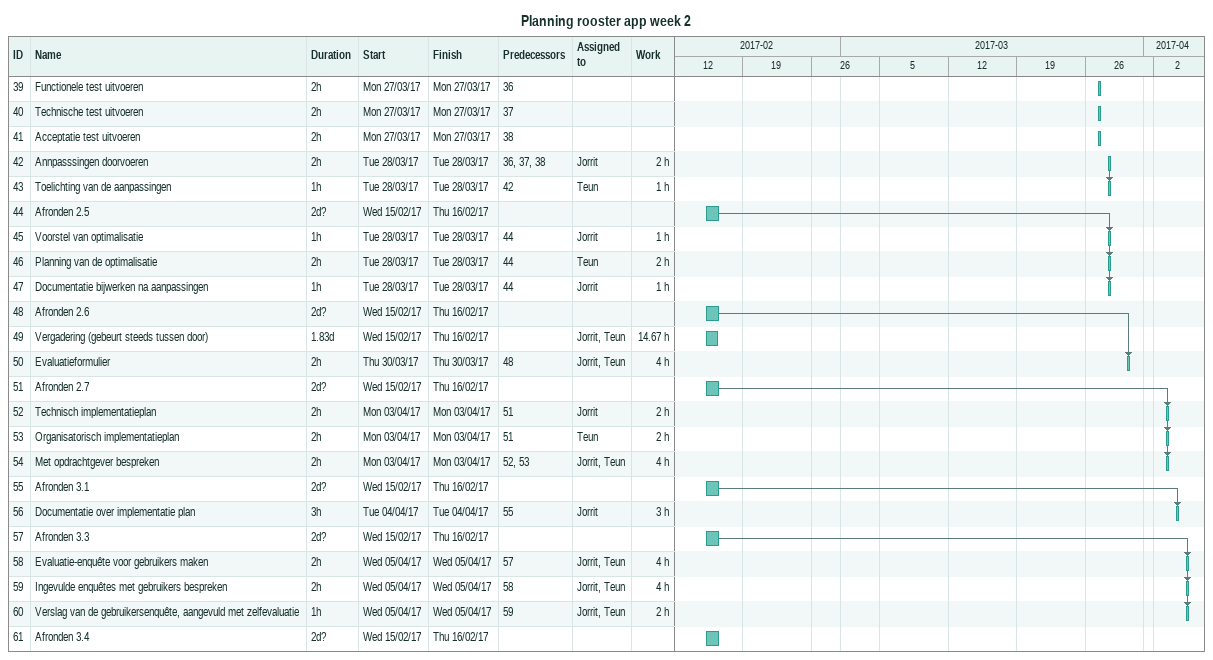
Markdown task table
Planning rooster app week 2

| ID | Task | Duration | Start | Finish | Predecessors | Resources | Work (h) |
|---|---|---|---|---|---|---|---|
| 39 | Functionele test uitvoeren | 2h | 2017-03-27 | 2017-03-27 | 36 |  |  |
| 40 | Technische test uitvoeren | 2h | 2017-03-27 | 2017-03-27 | 37 |  |  |
| 41 | Acceptatie test uitvoeren | 2h | 2017-03-27 | 2017-03-27 | 38 |  |  |
| 42 | Annpasssingen doorvoeren | 2h | 2017-03-28 | 2017-03-28 | 36, 37, 38 | Jorrit | 2 |
| 43 | Toelichting van de aanpassingen | 1h | 2017-03-28 | 2017-03-28 | 42 | Teun | 1 |
| 44 | Afronden 2.5 | 2d? | 2017-02-15 | 2017-02-16 |  |  |  |
| 45 | Voorstel van optimalisatie | 1h | 2017-03-28 | 2017-03-28 | 44 | Jorrit | 1 |
| 46 | Planning van de optimalisatie | 2h | 2017-03-28 | 2017-03-28 | 44 | Teun | 2 |
| 47 | Documentatie bijwerken na aanpassingen | 1h | 2017-03-28 | 2017-03-28 | 44 | Jorrit | 1 |
| 48 | Afronden 2.6 | 2d? | 2017-02-15 | 2017-02-16 |  |  |  |
| 49 | Vergadering (gebeurt steeds tussen door) | 1.83d | 2017-02-15 | 2017-02-16 |  | Jorrit, Teun | 14.67 |
| 50 | Evaluatieformulier | 2h | 2017-03-30 | 2017-03-30 | 48 | Jorrit, Teun | 4 |
| 51 | Afronden 2.7 | 2d? | 2017-02-15 | 2017-02-16 |  |  |  |
| 52 | Technisch implementatieplan | 2h | 2017-04-03 | 2017-04-03 | 51 | Jorrit | 2 |
| 53 | Organisatorisch implementatieplan | 2h | 2017-04-03 | 2017-04-03 | 51 | Teun | 2 |
| 54 | Met opdrachtgever bespreken | 2h | 2017-04-03 | 2017-04-03 | 52, 53 | Jorrit, Teun | 4 |
| 55 | Afronden 3.1 | 2d? | 2017-02-15 | 2017-02-16 |  |  |  |
| 56 | Documentatie over implementatie plan | 3h | 2017-04-04 | 2017-04-04 | 55 | Jorrit | 3 |
| 57 | Afronden 3.3 | 2d? | 2017-02-15 | 2017-02-16 |  |  |  |
| 58 | Evaluatie-enquête voor gebruikers maken | 2h | 2017-04-05 | 2017-04-05 | 57 | Jorrit, Teun | 4 |
| 59 | Ingevulde enquêtes met gebruikers bespreken | 2h | 2017-04-05 | 2017-04-05 | 58 | Jorrit, Teun | 4 |
| 60 | Verslag van de gebruikersenquête, aangevuld met zelfevaluatie | 1h | 2017-04-05 | 2017-04-05 | 59 | Jorrit, Teun | 2 |
| 61 | Afronden 3.4 | 2d? | 2017-02-15 | 2017-02-16 |  |  |  |
